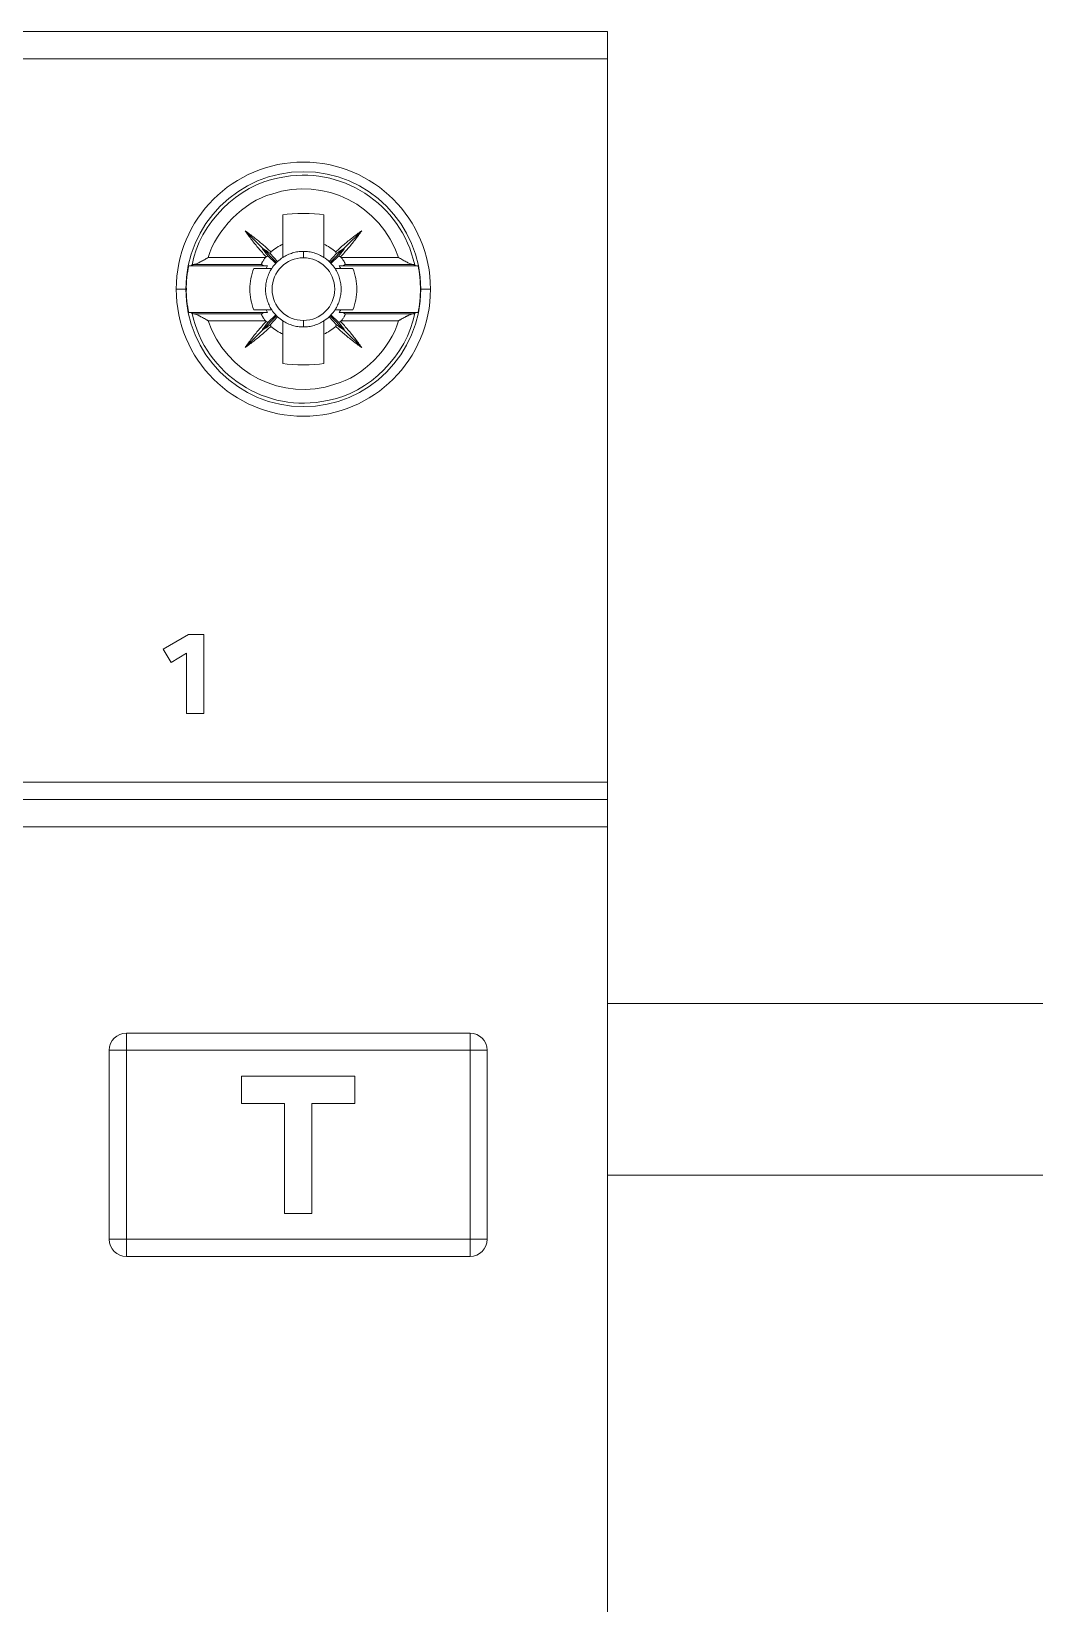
# Model space of a CAD drawing. Header units: millimetres. Extents: x 4137 to 6698, y 1400 to 3585.
# Drawn here: x 4689.2 to 4718.4, y 2820.81 to 2866.57 of the extents above; entities that cross this region are included whole.
import ezdxf

# ---------------------------------------------------------------- set-up
doc = ezdxf.new("R2010")
doc.units = ezdxf.units.MM
doc.layers.add('000-PI-Oprema', color=30, linetype='Continuous', lineweight=5)
doc.layers.add('002-PI-Kabelska kanalica', color=150, linetype='Continuous')

msp = doc.modelspace()

# ---------------------------------------------------------------- linework, layer by layer
at = {"layer": '000-PI-Oprema', "color": 0, "linetype": 'ByBlock', "lineweight": 0, "ltscale": 0.25}
for points in [[(4688.567, 2866.566), (4705.97, 2866.566)], [(4705.97, 2866.566), (4705.97, 2865.766)], [(4705.97, 2865.766), (4688.567, 2865.766)], [(4705.97, 2844.713), (4705.97, 2865.766)], [(4696.519, 2861.229), (4696.519, 2860.371)], [(4697.719, 2861.229), (4697.719, 2860.371)], [(4695.421, 2860.762), (4695.909, 2860.274)], [(4698.328, 2860.274), (4698.816, 2860.762)], [(4694.35, 2859.984), (4696.014, 2859.984)], [(4695.909, 2860.274), (4696.341, 2859.842)], [(4696.315, 2859.816), (4696.085, 2860.031)], [(4696.152, 2860.098), (4696.368, 2859.869)], [(4697.119, 2860.165), (4697.119, 2859.977)], [(4697.87, 2859.869), (4698.085, 2860.098)], [(4697.897, 2859.842), (4698.328, 2860.274)], [(4698.152, 2860.031), (4697.922, 2859.816)], [(4698.223, 2859.984), (4699.888, 2859.984)], [(4693.842, 2859.74), (4695.962, 2859.74)], [(4695.904, 2859.785), (4693.946, 2859.785)], [(4696.033, 2859.665), (4695.679, 2859.665)], [(4698.558, 2859.665), (4698.205, 2859.665)], [(4698.275, 2859.74), (4700.395, 2859.74)], [(4700.291, 2859.785), (4698.333, 2859.785)], [(4693.418, 2859.064), (4693.7, 2859.064)], [(4693.712, 2859.064), (4693.7, 2859.064)], [(4700.525, 2859.064), (4700.537, 2859.064)], [(4700.819, 2859.064), (4700.537, 2859.064)], [(4693.842, 2858.39), (4695.962, 2858.39)], [(4695.904, 2858.344), (4693.946, 2858.344)], [(4694.35, 2858.145), (4696.014, 2858.145)], [(4695.679, 2858.464), (4696.033, 2858.464)], [(4695.909, 2857.855), (4696.341, 2858.287)], [(4696.085, 2858.098), (4696.315, 2858.313)], [(4696.368, 2858.261), (4696.152, 2858.031)], [(4697.119, 2857.964), (4697.119, 2858.153)], [(4698.085, 2858.031), (4697.87, 2858.261)], [(4697.897, 2858.287), (4698.328, 2857.855)], [(4697.922, 2858.313), (4698.152, 2858.098)], [(4698.205, 2858.464), (4698.558, 2858.464)], [(4698.223, 2858.145), (4699.888, 2858.145)], [(4698.275, 2858.39), (4700.395, 2858.39)], [(4700.291, 2858.344), (4698.333, 2858.344)], [(4695.421, 2857.367), (4695.909, 2857.855)], [(4696.519, 2857.758), (4696.519, 2856.9)], [(4697.719, 2857.758), (4697.719, 2856.9)], [(4698.328, 2857.855), (4698.816, 2857.367)], [(4693.039, 2848.582), (4693.774, 2849.013)], [(4693.774, 2849.013), (4694.219, 2849.013)], [(4694.219, 2849.013), (4694.219, 2846.713)], [(4693.272, 2848.197), (4693.039, 2848.582)], [(4693.039, 2848.582), (4693.272, 2848.197)], [(4693.272, 2848.197), (4693.718, 2848.474)], [(4693.718, 2848.474), (4693.272, 2848.197)], [(4693.718, 2846.713), (4693.718, 2848.474)], [(4694.219, 2846.713), (4693.718, 2846.713)], [(4693.718, 2846.713), (4694.219, 2846.713)], [(4670.565, 2844.713), (4705.97, 2844.713)], [(4705.97, 2844.713), (4705.97, 2844.213)], [(4670.565, 2844.213), (4705.97, 2844.213)], [(4705.97, 2844.213), (4705.97, 2843.413)], [(4705.97, 2843.413), (4670.565, 2843.413)], [(4705.97, 2799.907), (4705.97, 2843.413)], [(4691.968, 2837.412), (4691.968, 2836.912)], [(4691.968, 2837.412), (4701.97, 2837.412)], [(4701.97, 2837.412), (4701.97, 2836.912)], [(4691.468, 2831.411), (4691.468, 2836.912)], [(4691.468, 2836.912), (4691.968, 2836.912)], [(4701.97, 2836.912), (4691.968, 2836.912)], [(4691.968, 2836.912), (4691.968, 2831.411)], [(4701.97, 2836.912), (4702.469, 2836.912)], [(4701.97, 2831.411), (4701.97, 2836.912)], [(4702.469, 2836.912), (4702.469, 2831.411)], [(4695.318, 2836.161), (4695.318, 2835.362)], [(4698.619, 2836.161), (4695.318, 2836.161)], [(4698.619, 2835.362), (4698.619, 2836.161)], [(4695.318, 2835.362), (4696.569, 2835.362)], [(4696.569, 2835.362), (4696.569, 2832.161)], [(4697.369, 2835.362), (4698.619, 2835.362)], [(4697.369, 2832.161), (4697.369, 2835.362)], [(4696.569, 2832.161), (4697.369, 2832.161)], [(4691.468, 2831.411), (4691.968, 2831.411)], [(4691.968, 2831.411), (4701.97, 2831.411)], [(4691.968, 2830.911), (4691.968, 2831.411)], [(4702.469, 2831.411), (4701.97, 2831.411)], [(4701.97, 2831.411), (4701.97, 2830.911)], [(4701.97, 2830.911), (4691.968, 2830.911)]]:
    msp.add_lwpolyline(points, dxfattribs=at)
for points, knots in [([(4700.819, 2859.064), (4700.819, 2861.108), (4699.163, 2862.765), (4697.119, 2862.765), (4695.075, 2862.765), (4693.418, 2861.108), (4693.418, 2859.064), (4693.418, 2857.021), (4695.075, 2855.364), (4697.119, 2855.364), (4699.163, 2855.364), (4700.819, 2857.021), (4700.819, 2859.064), (4700.819, 2859.064), (4700.819, 2859.064), (4700.819, 2859.064)], [0, 0, 0, 0, 1, 1, 1, 2, 2, 2, 3, 3, 3, 4, 4, 4, 5, 5, 5, 5]), ([(4693.878, 2859.769), (4694.085, 2860.969), (4695.214, 2862.098), (4696.414, 2862.305), (4698.204, 2862.694), (4699.97, 2861.559), (4700.359, 2859.769)], [0, 0, 0, 0, 1, 1, 1, 2, 2, 2, 2]), ([(4700.537, 2859.064), (4700.537, 2860.952), (4699.007, 2862.483), (4697.119, 2862.483), (4695.231, 2862.483), (4693.7, 2860.952), (4693.7, 2859.064)], [0, 0, 0, 0, 1, 1, 1, 2, 2, 2, 2]), ([(4694.35, 2859.984), (4694.567, 2860.785), (4695.398, 2861.616), (4696.199, 2861.834), (4697.728, 2862.341), (4699.38, 2861.513), (4699.888, 2859.984)], [0, 0, 0, 0, 1, 1, 1, 2, 2, 2, 2]), ([(4695.421, 2860.762), (4695.511, 2860.699), (4695.598, 2860.635), (4695.683, 2860.569), (4695.769, 2860.502), (4695.853, 2860.434), (4695.935, 2860.364), (4696.017, 2860.294), (4696.097, 2860.223), (4696.176, 2860.149)], [0, 0, 0, 0, 1, 1, 1, 2, 2, 2, 3, 3, 3, 3]), ([(4696.034, 2860.008), (4695.961, 2860.086), (4695.889, 2860.167), (4695.819, 2860.249), (4695.749, 2860.331), (4695.681, 2860.414), (4695.615, 2860.5), (4695.549, 2860.586), (4695.484, 2860.673), (4695.421, 2860.762)], [0, 0, 0, 0, 1, 1, 1, 2, 2, 2, 3, 3, 3, 3]), ([(4696.519, 2860.371), (4696.519, 2860.327), (4696.519, 2860.283), (4696.519, 2860.24), (4696.519, 2860.197), (4696.519, 2860.155), (4696.519, 2860.112), (4696.519, 2860.07), (4696.519, 2860.028), (4696.519, 2859.987)], [0, 0, 0, 0, 1, 1, 1, 2, 2, 2, 3, 3, 3, 3]), ([(4697.719, 2859.987), (4697.719, 2860.028), (4697.719, 2860.07), (4697.719, 2860.112), (4697.719, 2860.155), (4697.719, 2860.197), (4697.719, 2860.24), (4697.719, 2860.283), (4697.719, 2860.327), (4697.719, 2860.371)], [0, 0, 0, 0, 1, 1, 1, 2, 2, 2, 3, 3, 3, 3]), ([(4698.062, 2860.149), (4698.14, 2860.223), (4698.221, 2860.294), (4698.303, 2860.364), (4698.385, 2860.434), (4698.469, 2860.502), (4698.554, 2860.569), (4698.64, 2860.635), (4698.727, 2860.699), (4698.816, 2860.762)], [0, 0, 0, 0, 1, 1, 1, 2, 2, 2, 3, 3, 3, 3]), ([(4698.816, 2860.762), (4698.753, 2860.673), (4698.689, 2860.586), (4698.622, 2860.5), (4698.556, 2860.414), (4698.488, 2860.331), (4698.418, 2860.249), (4698.348, 2860.167), (4698.277, 2860.086), (4698.203, 2860.008)], [0, 0, 0, 0, 1, 1, 1, 2, 2, 2, 3, 3, 3, 3]), ([(4693.946, 2859.785), (4693.957, 2859.787), (4693.969, 2859.789), (4693.982, 2859.794), (4693.996, 2859.798), (4694.01, 2859.804), (4694.025, 2859.811), (4694.04, 2859.818), (4694.057, 2859.826), (4694.073, 2859.834), (4694.09, 2859.842), (4694.107, 2859.851), (4694.125, 2859.861), (4694.143, 2859.87), (4694.162, 2859.88), (4694.18, 2859.89), (4694.199, 2859.901), (4694.217, 2859.911), (4694.237, 2859.922), (4694.255, 2859.932), (4694.275, 2859.943), (4694.293, 2859.953), (4694.313, 2859.964), (4694.331, 2859.974), (4694.35, 2859.984)], [0, 0, 0, 0, 1, 1, 1, 2, 2, 2, 3, 3, 3, 4, 4, 4, 5, 5, 5, 6, 6, 6, 7, 7, 7, 8, 8, 8, 8]), ([(4696.014, 2859.984), (4695.996, 2859.963), (4695.98, 2859.942), (4695.965, 2859.92), (4695.958, 2859.91), (4695.951, 2859.899), (4695.945, 2859.888), (4695.939, 2859.878), (4695.933, 2859.868), (4695.928, 2859.858), (4695.925, 2859.853), (4695.922, 2859.848), (4695.92, 2859.844), (4695.918, 2859.839), (4695.916, 2859.835), (4695.914, 2859.831), (4695.912, 2859.827), (4695.911, 2859.822), (4695.91, 2859.819), (4695.908, 2859.815), (4695.907, 2859.811), (4695.906, 2859.808), (4695.904, 2859.802), (4695.903, 2859.797), (4695.903, 2859.793), (4695.902, 2859.789), (4695.903, 2859.786), (4695.904, 2859.785)], [0, 0, 0, 0, 1, 1, 1, 2, 2, 2, 3, 3, 3, 4, 4, 4, 5, 5, 5, 6, 6, 6, 7, 7, 7, 8, 8, 8, 9, 9, 9, 9]), ([(4695.909, 2860.274), (4695.937, 2860.233), (4695.966, 2860.192), (4695.995, 2860.151), (4696.024, 2860.11), (4696.054, 2860.07), (4696.085, 2860.031)], [0, 0, 0, 0, 1, 1, 1, 2, 2, 2, 2]), ([(4695.909, 2860.274), (4695.951, 2860.246), (4695.992, 2860.218), (4696.032, 2860.188), (4696.073, 2860.159), (4696.113, 2860.129), (4696.152, 2860.098)], [0, 0, 0, 0, 1, 1, 1, 2, 2, 2, 2]), ([(4696.085, 2860.031), (4696.081, 2860.028), (4696.078, 2860.026), (4696.074, 2860.024), (4696.071, 2860.022), (4696.068, 2860.019), (4696.065, 2860.018), (4696.062, 2860.017), (4696.06, 2860.015), (4696.057, 2860.014), (4696.054, 2860.013), (4696.052, 2860.012), (4696.049, 2860.011), (4696.046, 2860.011), (4696.044, 2860.01), (4696.041, 2860.009), (4696.039, 2860.008), (4696.036, 2860.008), (4696.034, 2860.008)], [0, 0, 0, 0, 1, 1, 1, 2, 2, 2, 3, 3, 3, 4, 4, 4, 5, 5, 5, 6, 6, 6, 6]), ([(4696.176, 2860.149), (4696.175, 2860.147), (4696.175, 2860.144), (4696.174, 2860.142), (4696.174, 2860.139), (4696.173, 2860.137), (4696.172, 2860.134), (4696.171, 2860.132), (4696.17, 2860.129), (4696.169, 2860.126), (4696.168, 2860.124), (4696.167, 2860.121), (4696.165, 2860.118), (4696.164, 2860.115), (4696.162, 2860.112), (4696.16, 2860.109), (4696.158, 2860.106), (4696.155, 2860.102), (4696.152, 2860.098)], [0, 0, 0, 0, 1, 1, 1, 2, 2, 2, 3, 3, 3, 4, 4, 4, 5, 5, 5, 6, 6, 6, 6]), ([(4697.119, 2858.153), (4696.615, 2858.153), (4696.207, 2858.561), (4696.207, 2859.064), (4696.207, 2859.568), (4696.615, 2859.977), (4697.119, 2859.977)], [0, 0, 0, 0, 1, 1, 1, 2, 2, 2, 2]), ([(4697.119, 2860.165), (4697.065, 2860.165), (4697.013, 2860.161), (4696.961, 2860.153), (4696.909, 2860.146), (4696.857, 2860.134), (4696.807, 2860.119), (4696.781, 2860.112), (4696.756, 2860.103), (4696.731, 2860.094), (4696.706, 2860.085), (4696.682, 2860.074), (4696.658, 2860.063), (4696.61, 2860.041), (4696.564, 2860.016), (4696.519, 2859.987)], [0, 0, 0, 0, 1, 1, 1, 2, 2, 2, 3, 3, 3, 4, 4, 4, 5, 5, 5, 5]), ([(4697.719, 2859.987), (4697.674, 2860.016), (4697.628, 2860.041), (4697.58, 2860.063), (4697.532, 2860.085), (4697.483, 2860.104), (4697.432, 2860.119), (4697.407, 2860.126), (4697.381, 2860.133), (4697.355, 2860.139), (4697.329, 2860.144), (4697.304, 2860.149), (4697.277, 2860.153), (4697.225, 2860.161), (4697.172, 2860.165), (4697.119, 2860.165)], [0, 0, 0, 0, 1, 1, 1, 2, 2, 2, 3, 3, 3, 4, 4, 4, 5, 5, 5, 5]), ([(4697.119, 2859.977), (4697.623, 2859.977), (4698.031, 2859.568), (4698.031, 2859.064), (4698.031, 2858.561), (4697.623, 2858.153), (4697.119, 2858.153)], [0, 0, 0, 0, 1, 1, 1, 2, 2, 2, 2]), ([(4698.085, 2860.098), (4698.082, 2860.102), (4698.08, 2860.106), (4698.078, 2860.109), (4698.076, 2860.112), (4698.074, 2860.115), (4698.072, 2860.118), (4698.07, 2860.121), (4698.069, 2860.124), (4698.068, 2860.126), (4698.067, 2860.129), (4698.066, 2860.132), (4698.066, 2860.135), (4698.065, 2860.137), (4698.064, 2860.139), (4698.064, 2860.142), (4698.063, 2860.144), (4698.062, 2860.147), (4698.062, 2860.149)], [0, 0, 0, 0, 1, 1, 1, 2, 2, 2, 3, 3, 3, 4, 4, 4, 5, 5, 5, 6, 6, 6, 6]), ([(4698.328, 2860.274), (4698.287, 2860.246), (4698.245, 2860.218), (4698.205, 2860.188), (4698.164, 2860.159), (4698.125, 2860.129), (4698.085, 2860.098)], [0, 0, 0, 0, 1, 1, 1, 2, 2, 2, 2]), ([(4698.328, 2860.274), (4698.301, 2860.233), (4698.272, 2860.192), (4698.242, 2860.151), (4698.213, 2860.11), (4698.183, 2860.07), (4698.152, 2860.031)], [0, 0, 0, 0, 1, 1, 1, 2, 2, 2, 2]), ([(4698.203, 2860.008), (4698.201, 2860.008), (4698.199, 2860.008), (4698.196, 2860.009), (4698.193, 2860.01), (4698.191, 2860.011), (4698.188, 2860.011), (4698.186, 2860.012), (4698.183, 2860.013), (4698.181, 2860.014), (4698.178, 2860.015), (4698.175, 2860.017), (4698.172, 2860.018), (4698.169, 2860.019), (4698.166, 2860.022), (4698.163, 2860.024), (4698.16, 2860.026), (4698.157, 2860.028), (4698.152, 2860.031)], [0, 0, 0, 0, 1, 1, 1, 2, 2, 2, 3, 3, 3, 4, 4, 4, 5, 5, 5, 6, 6, 6, 6]), ([(4698.333, 2859.785), (4698.334, 2859.786), (4698.335, 2859.789), (4698.335, 2859.793), (4698.335, 2859.795), (4698.334, 2859.797), (4698.334, 2859.8), (4698.334, 2859.802), (4698.333, 2859.805), (4698.332, 2859.808), (4698.331, 2859.811), (4698.329, 2859.815), (4698.328, 2859.818), (4698.327, 2859.822), (4698.325, 2859.826), (4698.323, 2859.83), (4698.32, 2859.839), (4698.315, 2859.848), (4698.31, 2859.858), (4698.307, 2859.862), (4698.305, 2859.868), (4698.302, 2859.873), (4698.299, 2859.878), (4698.296, 2859.883), (4698.293, 2859.888), (4698.29, 2859.893), (4698.286, 2859.899), (4698.283, 2859.904), (4698.279, 2859.909), (4698.276, 2859.915), (4698.272, 2859.92), (4698.257, 2859.942), (4698.241, 2859.963), (4698.223, 2859.984)], [0, 0, 0, 0, 1, 1, 1, 2, 2, 2, 3, 3, 3, 4, 4, 4, 5, 5, 5, 6, 6, 6, 7, 7, 7, 8, 8, 8, 9, 9, 9, 10, 10, 10, 11, 11, 11, 11]), ([(4699.888, 2859.984), (4699.906, 2859.974), (4699.925, 2859.964), (4699.944, 2859.953), (4699.963, 2859.943), (4699.982, 2859.932), (4700, 2859.922), (4700.019, 2859.911), (4700.038, 2859.901), (4700.057, 2859.891), (4700.075, 2859.881), (4700.093, 2859.871), (4700.111, 2859.861), (4700.129, 2859.852), (4700.146, 2859.843), (4700.163, 2859.834), (4700.18, 2859.826), (4700.196, 2859.818), (4700.212, 2859.811), (4700.227, 2859.804), (4700.242, 2859.799), (4700.255, 2859.794), (4700.268, 2859.789), (4700.281, 2859.787), (4700.291, 2859.785)], [0, 0, 0, 0, 1, 1, 1, 2, 2, 2, 3, 3, 3, 4, 4, 4, 5, 5, 5, 6, 6, 6, 7, 7, 7, 8, 8, 8, 8]), ([(4693.842, 2859.74), (4693.835, 2859.74), (4693.828, 2859.74), (4693.821, 2859.74), (4693.814, 2859.74), (4693.807, 2859.74), (4693.801, 2859.74), (4693.794, 2859.74), (4693.787, 2859.74), (4693.78, 2859.74)], [0, 0, 0, 0, 1, 1, 1, 2, 2, 2, 3, 3, 3, 3]), ([(4693.878, 2859.769), (4693.872, 2859.764), (4693.866, 2859.759), (4693.86, 2859.754), (4693.854, 2859.749), (4693.848, 2859.745), (4693.842, 2859.74)], [0, 0, 0, 0, 1, 1, 1, 2, 2, 2, 2]), ([(4693.878, 2859.769), (4693.882, 2859.772), (4693.889, 2859.775), (4693.901, 2859.777), (4693.907, 2859.779), (4693.913, 2859.78), (4693.92, 2859.781), (4693.928, 2859.782), (4693.937, 2859.784), (4693.946, 2859.785)], [0, 0, 0, 0, 1, 1, 1, 2, 2, 2, 3, 3, 3, 3]), ([(4695.679, 2859.665), (4695.602, 2859.478), (4695.56, 2859.272), (4695.56, 2859.064), (4695.56, 2858.858), (4695.602, 2858.651), (4695.679, 2858.464)], [0, 0, 0, 0, 1, 1, 1, 2, 2, 2, 2]), ([(4695.904, 2859.785), (4695.914, 2859.778), (4695.924, 2859.77), (4695.933, 2859.762), (4695.943, 2859.755), (4695.953, 2859.747), (4695.962, 2859.74)], [0, 0, 0, 0, 1, 1, 1, 2, 2, 2, 2]), ([(4696.078, 2859.74), (4696.058, 2859.74), (4696.039, 2859.74), (4696.02, 2859.74), (4696.001, 2859.74), (4695.982, 2859.74), (4695.962, 2859.74)], [0, 0, 0, 0, 1, 1, 1, 2, 2, 2, 2]), ([(4696.197, 2859.665), (4696.167, 2859.62), (4696.142, 2859.574), (4696.12, 2859.526), (4696.098, 2859.478), (4696.08, 2859.429), (4696.065, 2859.378), (4696.061, 2859.366), (4696.057, 2859.353), (4696.054, 2859.34), (4696.051, 2859.327), (4696.047, 2859.314), (4696.045, 2859.301), (4696.039, 2859.275), (4696.034, 2859.249), (4696.03, 2859.223), (4696.023, 2859.171), (4696.019, 2859.118), (4696.019, 2859.066), (4696.019, 2859.039), (4696.02, 2859.013), (4696.021, 2858.987), (4696.023, 2858.96), (4696.026, 2858.934), (4696.03, 2858.907), (4696.038, 2858.855), (4696.049, 2858.803), (4696.064, 2858.753), (4696.079, 2858.702), (4696.098, 2858.653), (4696.12, 2858.604), (4696.142, 2858.556), (4696.167, 2858.509), (4696.197, 2858.464)], [0, 0, 0, 0, 1, 1, 1, 2, 2, 2, 3, 3, 3, 4, 4, 4, 5, 5, 5, 6, 6, 6, 7, 7, 7, 8, 8, 8, 9, 9, 9, 10, 10, 10, 11, 11, 11, 11]), ([(4696.197, 2859.665), (4696.169, 2859.665), (4696.143, 2859.665), (4696.115, 2859.665), (4696.088, 2859.665), (4696.061, 2859.665), (4696.033, 2859.665)], [0, 0, 0, 0, 1, 1, 1, 2, 2, 2, 2]), ([(4698.205, 2859.665), (4698.177, 2859.665), (4698.15, 2859.665), (4698.122, 2859.665), (4698.095, 2859.665), (4698.068, 2859.665), (4698.041, 2859.665)], [0, 0, 0, 0, 1, 1, 1, 2, 2, 2, 2]), ([(4698.041, 2858.464), (4698.07, 2858.509), (4698.095, 2858.556), (4698.117, 2858.604), (4698.139, 2858.651), (4698.158, 2858.7), (4698.173, 2858.751), (4698.177, 2858.764), (4698.18, 2858.776), (4698.183, 2858.79), (4698.187, 2858.802), (4698.19, 2858.815), (4698.193, 2858.828), (4698.199, 2858.854), (4698.203, 2858.881), (4698.207, 2858.906), (4698.215, 2858.958), (4698.219, 2859.011), (4698.219, 2859.064), (4698.219, 2859.09), (4698.218, 2859.116), (4698.216, 2859.143), (4698.214, 2859.169), (4698.211, 2859.196), (4698.208, 2859.222), (4698.2, 2859.275), (4698.188, 2859.326), (4698.173, 2859.377), (4698.159, 2859.427), (4698.14, 2859.477), (4698.118, 2859.525), (4698.096, 2859.573), (4698.07, 2859.62), (4698.041, 2859.665)], [0, 0, 0, 0, 1, 1, 1, 2, 2, 2, 3, 3, 3, 4, 4, 4, 5, 5, 5, 6, 6, 6, 7, 7, 7, 8, 8, 8, 9, 9, 9, 10, 10, 10, 11, 11, 11, 11]), ([(4698.275, 2859.74), (4698.256, 2859.74), (4698.236, 2859.74), (4698.217, 2859.74), (4698.198, 2859.74), (4698.179, 2859.74), (4698.16, 2859.74)], [0, 0, 0, 0, 1, 1, 1, 2, 2, 2, 2]), ([(4698.275, 2859.74), (4698.285, 2859.747), (4698.294, 2859.755), (4698.304, 2859.762), (4698.314, 2859.77), (4698.323, 2859.778), (4698.333, 2859.785)], [0, 0, 0, 0, 1, 1, 1, 2, 2, 2, 2]), ([(4698.558, 2858.464), (4698.635, 2858.651), (4698.677, 2858.858), (4698.677, 2859.064), (4698.677, 2859.272), (4698.635, 2859.478), (4698.558, 2859.665)], [0, 0, 0, 0, 1, 1, 1, 2, 2, 2, 2]), ([(4700.291, 2859.785), (4700.31, 2859.782), (4700.325, 2859.78), (4700.337, 2859.778), (4700.342, 2859.776), (4700.347, 2859.775), (4700.351, 2859.773), (4700.355, 2859.772), (4700.357, 2859.77), (4700.359, 2859.769)], [0, 0, 0, 0, 1, 1, 1, 2, 2, 2, 3, 3, 3, 3]), ([(4700.395, 2859.74), (4700.389, 2859.745), (4700.383, 2859.749), (4700.377, 2859.754), (4700.371, 2859.759), (4700.365, 2859.764), (4700.359, 2859.769)], [0, 0, 0, 0, 1, 1, 1, 2, 2, 2, 2]), ([(4700.458, 2859.74), (4700.451, 2859.74), (4700.444, 2859.74), (4700.437, 2859.74), (4700.43, 2859.74), (4700.423, 2859.74), (4700.416, 2859.74), (4700.409, 2859.74), (4700.402, 2859.74), (4700.395, 2859.74)], [0, 0, 0, 0, 1, 1, 1, 2, 2, 2, 3, 3, 3, 3]), ([(4693.7, 2859.064), (4693.7, 2857.177), (4695.231, 2855.646), (4697.119, 2855.646), (4699.007, 2855.646), (4700.537, 2857.177), (4700.537, 2859.064)], [0, 0, 0, 0, 1, 1, 1, 2, 2, 2, 2]), ([(4693.78, 2858.39), (4693.787, 2858.39), (4693.794, 2858.39), (4693.801, 2858.39), (4693.807, 2858.39), (4693.814, 2858.39), (4693.821, 2858.39), (4693.828, 2858.39), (4693.835, 2858.39), (4693.842, 2858.39)], [0, 0, 0, 0, 1, 1, 1, 2, 2, 2, 3, 3, 3, 3]), ([(4693.842, 2858.39), (4693.848, 2858.384), (4693.854, 2858.38), (4693.86, 2858.375), (4693.866, 2858.37), (4693.872, 2858.365), (4693.878, 2858.36)], [0, 0, 0, 0, 1, 1, 1, 2, 2, 2, 2]), ([(4700.359, 2858.36), (4700.152, 2857.16), (4699.023, 2856.031), (4697.823, 2855.824), (4696.034, 2855.435), (4694.267, 2856.571), (4693.878, 2858.36)], [0, 0, 0, 0, 1, 1, 1, 2, 2, 2, 2]), ([(4693.946, 2858.344), (4693.927, 2858.347), (4693.912, 2858.349), (4693.901, 2858.352), (4693.895, 2858.353), (4693.89, 2858.355), (4693.887, 2858.356), (4693.883, 2858.358), (4693.88, 2858.359), (4693.878, 2858.36)], [0, 0, 0, 0, 1, 1, 1, 2, 2, 2, 3, 3, 3, 3]), ([(4694.35, 2858.145), (4694.345, 2858.147), (4694.341, 2858.15), (4694.336, 2858.153), (4694.331, 2858.155), (4694.327, 2858.158), (4694.322, 2858.16), (4694.313, 2858.165), (4694.304, 2858.17), (4694.295, 2858.176), (4694.276, 2858.186), (4694.258, 2858.196), (4694.24, 2858.206), (4694.204, 2858.226), (4694.169, 2858.245), (4694.133, 2858.264), (4694.124, 2858.269), (4694.116, 2858.273), (4694.107, 2858.278), (4694.099, 2858.282), (4694.09, 2858.287), (4694.082, 2858.291), (4694.064, 2858.3), (4694.048, 2858.308), (4694.032, 2858.315), (4694.016, 2858.322), (4694, 2858.329), (4693.986, 2858.334), (4693.979, 2858.337), (4693.972, 2858.339), (4693.965, 2858.34), (4693.958, 2858.342), (4693.952, 2858.343), (4693.946, 2858.344)], [0, 0, 0, 0, 1, 1, 1, 2, 2, 2, 3, 3, 3, 4, 4, 4, 5, 5, 5, 6, 6, 6, 7, 7, 7, 8, 8, 8, 9, 9, 9, 10, 10, 10, 11, 11, 11, 11]), ([(4699.888, 2858.145), (4699.67, 2857.344), (4698.839, 2856.513), (4698.038, 2856.296), (4696.509, 2855.788), (4694.858, 2856.616), (4694.35, 2858.145)], [0, 0, 0, 0, 1, 1, 1, 2, 2, 2, 2]), ([(4695.421, 2857.367), (4695.484, 2857.456), (4695.549, 2857.544), (4695.615, 2857.629), (4695.681, 2857.715), (4695.749, 2857.799), (4695.819, 2857.881), (4695.889, 2857.963), (4695.961, 2858.043), (4696.034, 2858.121)], [0, 0, 0, 0, 1, 1, 1, 2, 2, 2, 3, 3, 3, 3]), ([(4695.904, 2858.344), (4695.903, 2858.343), (4695.902, 2858.34), (4695.903, 2858.337), (4695.903, 2858.335), (4695.903, 2858.332), (4695.903, 2858.33), (4695.904, 2858.327), (4695.905, 2858.324), (4695.906, 2858.321), (4695.907, 2858.318), (4695.908, 2858.314), (4695.909, 2858.311), (4695.911, 2858.307), (4695.912, 2858.303), (4695.914, 2858.299), (4695.918, 2858.291), (4695.922, 2858.281), (4695.928, 2858.271), (4695.93, 2858.267), (4695.933, 2858.262), (4695.936, 2858.257), (4695.939, 2858.251), (4695.941, 2858.246), (4695.945, 2858.241), (4695.948, 2858.236), (4695.951, 2858.231), (4695.955, 2858.225), (4695.958, 2858.22), (4695.962, 2858.214), (4695.965, 2858.209), (4695.98, 2858.187), (4695.996, 2858.166), (4696.014, 2858.145)], [0, 0, 0, 0, 1, 1, 1, 2, 2, 2, 3, 3, 3, 4, 4, 4, 5, 5, 5, 6, 6, 6, 7, 7, 7, 8, 8, 8, 9, 9, 9, 10, 10, 10, 11, 11, 11, 11]), ([(4695.962, 2858.39), (4695.953, 2858.382), (4695.943, 2858.374), (4695.933, 2858.367), (4695.924, 2858.36), (4695.914, 2858.352), (4695.904, 2858.344)], [0, 0, 0, 0, 1, 1, 1, 2, 2, 2, 2]), ([(4695.909, 2857.855), (4695.937, 2857.897), (4695.966, 2857.938), (4695.995, 2857.978), (4696.024, 2858.019), (4696.054, 2858.059), (4696.085, 2858.098)], [0, 0, 0, 0, 1, 1, 1, 2, 2, 2, 2]), ([(4695.962, 2858.39), (4695.982, 2858.39), (4696.001, 2858.39), (4696.02, 2858.39), (4696.039, 2858.39), (4696.058, 2858.39), (4696.078, 2858.39)], [0, 0, 0, 0, 1, 1, 1, 2, 2, 2, 2]), ([(4696.033, 2858.464), (4696.061, 2858.464), (4696.088, 2858.464), (4696.115, 2858.464), (4696.143, 2858.464), (4696.169, 2858.464), (4696.197, 2858.464)], [0, 0, 0, 0, 1, 1, 1, 2, 2, 2, 2]), ([(4696.034, 2858.121), (4696.036, 2858.121), (4696.039, 2858.121), (4696.041, 2858.12), (4696.044, 2858.12), (4696.047, 2858.119), (4696.049, 2858.118), (4696.052, 2858.117), (4696.054, 2858.116), (4696.057, 2858.115), (4696.06, 2858.114), (4696.063, 2858.113), (4696.065, 2858.111), (4696.068, 2858.11), (4696.071, 2858.108), (4696.074, 2858.106), (4696.078, 2858.104), (4696.081, 2858.101), (4696.085, 2858.098)], [0, 0, 0, 0, 1, 1, 1, 2, 2, 2, 3, 3, 3, 4, 4, 4, 5, 5, 5, 6, 6, 6, 6]), ([(4696.519, 2858.143), (4696.564, 2858.114), (4696.61, 2858.088), (4696.657, 2858.066), (4696.705, 2858.044), (4696.754, 2858.026), (4696.805, 2858.011), (4696.83, 2858.003), (4696.856, 2857.997), (4696.882, 2857.991), (4696.908, 2857.985), (4696.934, 2857.98), (4696.96, 2857.976), (4697.013, 2857.968), (4697.065, 2857.964), (4697.119, 2857.964)], [0, 0, 0, 0, 1, 1, 1, 2, 2, 2, 3, 3, 3, 4, 4, 4, 5, 5, 5, 5]), ([(4696.519, 2858.143), (4696.519, 2858.101), (4696.519, 2858.059), (4696.519, 2858.017), (4696.519, 2857.974), (4696.519, 2857.932), (4696.519, 2857.889), (4696.519, 2857.846), (4696.519, 2857.802), (4696.519, 2857.758)], [0, 0, 0, 0, 1, 1, 1, 2, 2, 2, 3, 3, 3, 3]), ([(4697.119, 2857.964), (4697.172, 2857.964), (4697.225, 2857.968), (4697.277, 2857.976), (4697.329, 2857.984), (4697.38, 2857.995), (4697.431, 2858.01), (4697.456, 2858.018), (4697.481, 2858.026), (4697.506, 2858.035), (4697.531, 2858.045), (4697.556, 2858.055), (4697.58, 2858.066), (4697.628, 2858.088), (4697.674, 2858.114), (4697.719, 2858.143)], [0, 0, 0, 0, 1, 1, 1, 2, 2, 2, 3, 3, 3, 4, 4, 4, 5, 5, 5, 5]), ([(4697.719, 2857.758), (4697.719, 2857.802), (4697.719, 2857.846), (4697.719, 2857.889), (4697.719, 2857.932), (4697.719, 2857.974), (4697.719, 2858.016), (4697.719, 2858.059), (4697.719, 2858.101), (4697.719, 2858.143)], [0, 0, 0, 0, 1, 1, 1, 2, 2, 2, 3, 3, 3, 3]), ([(4698.041, 2858.464), (4698.068, 2858.464), (4698.095, 2858.464), (4698.122, 2858.464), (4698.15, 2858.464), (4698.177, 2858.464), (4698.205, 2858.464)], [0, 0, 0, 0, 1, 1, 1, 2, 2, 2, 2]), ([(4698.152, 2858.098), (4698.157, 2858.101), (4698.16, 2858.104), (4698.163, 2858.106), (4698.166, 2858.108), (4698.169, 2858.11), (4698.172, 2858.111), (4698.175, 2858.113), (4698.178, 2858.114), (4698.181, 2858.115), (4698.183, 2858.116), (4698.186, 2858.117), (4698.188, 2858.118), (4698.191, 2858.119), (4698.193, 2858.12), (4698.196, 2858.12), (4698.199, 2858.121), (4698.201, 2858.121), (4698.203, 2858.121)], [0, 0, 0, 0, 1, 1, 1, 2, 2, 2, 3, 3, 3, 4, 4, 4, 5, 5, 5, 6, 6, 6, 6]), ([(4698.328, 2857.855), (4698.301, 2857.897), (4698.272, 2857.938), (4698.242, 2857.978), (4698.213, 2858.019), (4698.183, 2858.059), (4698.152, 2858.098)], [0, 0, 0, 0, 1, 1, 1, 2, 2, 2, 2]), ([(4698.16, 2858.39), (4698.179, 2858.39), (4698.198, 2858.39), (4698.217, 2858.39), (4698.236, 2858.39), (4698.256, 2858.39), (4698.275, 2858.39)], [0, 0, 0, 0, 1, 1, 1, 2, 2, 2, 2]), ([(4698.203, 2858.121), (4698.277, 2858.043), (4698.348, 2857.963), (4698.418, 2857.881), (4698.488, 2857.799), (4698.556, 2857.715), (4698.622, 2857.629), (4698.689, 2857.544), (4698.753, 2857.456), (4698.816, 2857.367)], [0, 0, 0, 0, 1, 1, 1, 2, 2, 2, 3, 3, 3, 3]), ([(4698.223, 2858.145), (4698.241, 2858.166), (4698.257, 2858.187), (4698.272, 2858.209), (4698.279, 2858.22), (4698.286, 2858.23), (4698.293, 2858.241), (4698.299, 2858.251), (4698.305, 2858.262), (4698.31, 2858.271), (4698.313, 2858.276), (4698.315, 2858.281), (4698.317, 2858.286), (4698.319, 2858.29), (4698.321, 2858.295), (4698.323, 2858.299), (4698.325, 2858.303), (4698.327, 2858.307), (4698.328, 2858.311), (4698.329, 2858.314), (4698.331, 2858.318), (4698.332, 2858.321), (4698.334, 2858.327), (4698.335, 2858.333), (4698.335, 2858.337), (4698.335, 2858.34), (4698.334, 2858.343), (4698.333, 2858.344)], [0, 0, 0, 0, 1, 1, 1, 2, 2, 2, 3, 3, 3, 4, 4, 4, 5, 5, 5, 6, 6, 6, 7, 7, 7, 8, 8, 8, 9, 9, 9, 9]), ([(4698.333, 2858.344), (4698.323, 2858.352), (4698.314, 2858.36), (4698.304, 2858.367), (4698.294, 2858.374), (4698.285, 2858.382), (4698.275, 2858.39)], [0, 0, 0, 0, 1, 1, 1, 2, 2, 2, 2]), ([(4700.291, 2858.344), (4700.279, 2858.343), (4700.266, 2858.339), (4700.252, 2858.334), (4700.244, 2858.331), (4700.237, 2858.329), (4700.229, 2858.326), (4700.222, 2858.322), (4700.214, 2858.319), (4700.206, 2858.315), (4700.19, 2858.308), (4700.173, 2858.3), (4700.156, 2858.291), (4700.148, 2858.287), (4700.139, 2858.283), (4700.131, 2858.278), (4700.122, 2858.273), (4700.113, 2858.269), (4700.104, 2858.265), (4700.069, 2858.246), (4700.033, 2858.226), (4699.998, 2858.206), (4699.979, 2858.196), (4699.961, 2858.186), (4699.943, 2858.176), (4699.934, 2858.17), (4699.925, 2858.165), (4699.915, 2858.16), (4699.906, 2858.155), (4699.897, 2858.15), (4699.888, 2858.145)], [0, 0, 0, 0, 1, 1, 1, 2, 2, 2, 3, 3, 3, 4, 4, 4, 5, 5, 5, 6, 6, 6, 7, 7, 7, 8, 8, 8, 9, 9, 9, 10, 10, 10, 10]), ([(4700.359, 2858.36), (4700.356, 2858.358), (4700.348, 2858.355), (4700.337, 2858.352), (4700.331, 2858.351), (4700.324, 2858.349), (4700.317, 2858.348), (4700.309, 2858.347), (4700.301, 2858.345), (4700.291, 2858.344)], [0, 0, 0, 0, 1, 1, 1, 2, 2, 2, 3, 3, 3, 3]), ([(4700.359, 2858.36), (4700.365, 2858.365), (4700.371, 2858.37), (4700.377, 2858.375), (4700.383, 2858.38), (4700.389, 2858.384), (4700.395, 2858.39)], [0, 0, 0, 0, 1, 1, 1, 2, 2, 2, 2]), ([(4700.395, 2858.39), (4700.402, 2858.39), (4700.409, 2858.39), (4700.416, 2858.39), (4700.423, 2858.39), (4700.43, 2858.39), (4700.437, 2858.39), (4700.444, 2858.39), (4700.451, 2858.39), (4700.458, 2858.39)], [0, 0, 0, 0, 1, 1, 1, 2, 2, 2, 3, 3, 3, 3]), ([(4696.176, 2857.98), (4696.097, 2857.907), (4696.017, 2857.835), (4695.935, 2857.765), (4695.853, 2857.695), (4695.769, 2857.627), (4695.683, 2857.561), (4695.598, 2857.495), (4695.511, 2857.43), (4695.421, 2857.367)], [0, 0, 0, 0, 1, 1, 1, 2, 2, 2, 3, 3, 3, 3]), ([(4695.909, 2857.855), (4695.951, 2857.883), (4695.992, 2857.912), (4696.032, 2857.941), (4696.073, 2857.97), (4696.113, 2858), (4696.152, 2858.031)], [0, 0, 0, 0, 1, 1, 1, 2, 2, 2, 2]), ([(4696.152, 2858.031), (4696.156, 2858.027), (4696.158, 2858.023), (4696.16, 2858.02), (4696.162, 2858.017), (4696.164, 2858.014), (4696.165, 2858.011), (4696.167, 2858.008), (4696.168, 2858.005), (4696.169, 2858.003), (4696.17, 2858), (4696.171, 2857.998), (4696.172, 2857.995), (4696.173, 2857.992), (4696.174, 2857.99), (4696.174, 2857.988), (4696.175, 2857.985), (4696.175, 2857.982), (4696.176, 2857.98)], [0, 0, 0, 0, 1, 1, 1, 2, 2, 2, 3, 3, 3, 4, 4, 4, 5, 5, 5, 6, 6, 6, 6]), ([(4698.062, 2857.98), (4698.062, 2857.982), (4698.063, 2857.985), (4698.064, 2857.988), (4698.064, 2857.99), (4698.065, 2857.992), (4698.066, 2857.995), (4698.066, 2857.998), (4698.067, 2858), (4698.068, 2858.003), (4698.069, 2858.005), (4698.071, 2858.008), (4698.072, 2858.011), (4698.074, 2858.014), (4698.076, 2858.017), (4698.078, 2858.021), (4698.08, 2858.023), (4698.082, 2858.027), (4698.085, 2858.031)], [0, 0, 0, 0, 1, 1, 1, 2, 2, 2, 3, 3, 3, 4, 4, 4, 5, 5, 5, 6, 6, 6, 6]), ([(4698.816, 2857.367), (4698.727, 2857.43), (4698.64, 2857.495), (4698.554, 2857.561), (4698.469, 2857.627), (4698.385, 2857.695), (4698.303, 2857.765), (4698.221, 2857.835), (4698.14, 2857.907), (4698.062, 2857.98)], [0, 0, 0, 0, 1, 1, 1, 2, 2, 2, 3, 3, 3, 3]), ([(4698.328, 2857.855), (4698.287, 2857.883), (4698.245, 2857.912), (4698.205, 2857.941), (4698.164, 2857.97), (4698.125, 2858), (4698.085, 2858.031)], [0, 0, 0, 0, 1, 1, 1, 2, 2, 2, 2])]:
    msp.add_open_spline(points, degree=3, knots=knots, dxfattribs=at)
for points in [[(4696.519, 2861.229), (4696.829, 2861.277), (4697.408, 2861.277), (4697.719, 2861.229)], [(4696.519, 2860.371), (4696.419, 2860.33), (4696.254, 2860.223), (4696.176, 2860.149)], [(4698.062, 2860.149), (4697.983, 2860.223), (4697.819, 2860.33), (4697.719, 2860.371)], [(4696.034, 2860.008), (4696.029, 2860.002), (4696.019, 2859.99), (4696.014, 2859.984)], [(4696.368, 2859.869), (4696.403, 2859.903), (4696.476, 2859.961), (4696.519, 2859.987)], [(4697.87, 2859.869), (4697.835, 2859.903), (4697.761, 2859.961), (4697.719, 2859.987)], [(4698.223, 2859.984), (4698.219, 2859.99), (4698.209, 2860.002), (4698.203, 2860.008)], [(4693.78, 2859.74), (4693.74, 2859.568), (4693.707, 2859.241), (4693.712, 2859.064)], [(4696.078, 2859.74), (4696.065, 2859.721), (4696.043, 2859.684), (4696.033, 2859.665)], [(4696.197, 2859.665), (4696.222, 2859.707), (4696.28, 2859.78), (4696.315, 2859.816)], [(4696.341, 2859.842), (4696.334, 2859.836), (4696.321, 2859.823), (4696.315, 2859.816)], [(4696.368, 2859.869), (4696.361, 2859.862), (4696.347, 2859.849), (4696.341, 2859.842)], [(4697.897, 2859.842), (4697.89, 2859.849), (4697.877, 2859.862), (4697.87, 2859.869)], [(4697.922, 2859.816), (4697.916, 2859.823), (4697.903, 2859.836), (4697.897, 2859.842)], [(4698.041, 2859.665), (4698.015, 2859.707), (4697.957, 2859.78), (4697.922, 2859.816)], [(4698.205, 2859.665), (4698.194, 2859.684), (4698.172, 2859.721), (4698.16, 2859.74)], [(4700.525, 2859.064), (4700.531, 2859.241), (4700.498, 2859.568), (4700.458, 2859.74)], [(4693.712, 2859.064), (4693.707, 2858.888), (4693.74, 2858.562), (4693.78, 2858.39)], [(4700.458, 2858.39), (4700.498, 2858.562), (4700.531, 2858.888), (4700.525, 2859.064)], [(4696.014, 2858.145), (4696.019, 2858.139), (4696.029, 2858.127), (4696.034, 2858.121)], [(4696.033, 2858.464), (4696.043, 2858.445), (4696.065, 2858.408), (4696.078, 2858.39)], [(4696.315, 2858.313), (4696.28, 2858.349), (4696.222, 2858.422), (4696.197, 2858.464)], [(4696.315, 2858.313), (4696.321, 2858.307), (4696.334, 2858.293), (4696.341, 2858.287)], [(4696.341, 2858.287), (4696.347, 2858.28), (4696.361, 2858.267), (4696.368, 2858.261)], [(4696.519, 2858.143), (4696.476, 2858.169), (4696.403, 2858.226), (4696.368, 2858.261)], [(4697.719, 2858.143), (4697.761, 2858.169), (4697.835, 2858.226), (4697.87, 2858.261)], [(4697.87, 2858.261), (4697.877, 2858.267), (4697.89, 2858.28), (4697.897, 2858.287)], [(4697.897, 2858.287), (4697.903, 2858.293), (4697.916, 2858.307), (4697.922, 2858.313)], [(4697.922, 2858.313), (4697.957, 2858.349), (4698.015, 2858.422), (4698.041, 2858.464)], [(4698.16, 2858.39), (4698.172, 2858.408), (4698.194, 2858.445), (4698.205, 2858.464)], [(4698.203, 2858.121), (4698.209, 2858.127), (4698.219, 2858.139), (4698.223, 2858.145)], [(4696.176, 2857.98), (4696.254, 2857.906), (4696.419, 2857.8), (4696.519, 2857.758)], [(4697.719, 2857.758), (4697.819, 2857.8), (4697.983, 2857.906), (4698.062, 2857.98)], [(4697.719, 2856.9), (4697.408, 2856.852), (4696.829, 2856.852), (4696.519, 2856.9)], [(4691.968, 2837.412), (4691.692, 2837.412), (4691.468, 2837.188), (4691.468, 2836.912)], [(4701.97, 2837.412), (4702.246, 2837.412), (4702.469, 2837.188), (4702.469, 2836.912)], [(4691.468, 2831.411), (4691.468, 2831.135), (4691.692, 2830.911), (4691.968, 2830.911)], [(4701.97, 2830.911), (4702.246, 2830.911), (4702.469, 2831.135), (4702.469, 2831.411)]]:
    msp.add_open_spline(points, degree=3, dxfattribs=at)
at = {"layer": '002-PI-Kabelska kanalica', "color": 0, "linetype": 'ByBlock', "lineweight": 0, "ltscale": 0.25}
for p, q in [((4705.97, 2838.278), (4885.41, 2838.278)), ((4705.97, 2833.278), (4885.41, 2833.278))]:
    msp.add_line(p, q, dxfattribs=at)

doc.saveas('drawing.dxf')
